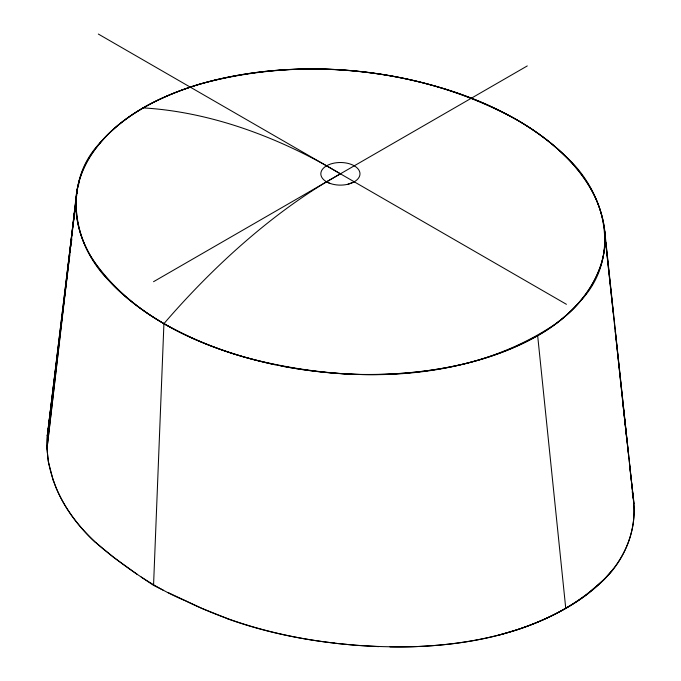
<?xml version="1.0" encoding="UTF-8"?>
<svg xmlns="http://www.w3.org/2000/svg" width="681" height="681" viewBox="0 0 681 681"><rect width="100%" height="100%" fill="white"/><g stroke="black" fill="none" stroke-linecap="round" stroke-linejoin="round"><path stroke-width="1.02" d="M275.286 364.795C206.079 349.711 134.838 319.993 93.05 259.972C71.718 228.518 69.7 184.883 92.054 153.387C117.166 117.345 158.358 96.804 199.337 84.248C304.296 55.442 421.207 67.462 516.888 119.873A309.557 178.72 0 0 1 564.66 155.43C605.886 191.65 621.327 256.337 581.659 299.657A225.454 130.165 0 0 1 537.675 335.656C482.378 366.506 417.666 375.81 355.09 374.337C288.77 371.732 222.015 356.495 163.925 323.654C143.895 312.06 125.049 298.116 109.335 281.04C72.578 244.973 62.209 182.755 99.835 143.061M163.134 590.129L153.548 585.379L163.925 323.654A556.386 321.228 -60 0 1 232.732 252.728C261.802 226.356 292.924 202.095 326.565 181.81L340.406 173.817L326.599 165.806C296.814 149.139 265.479 135.179 232.911 124.929A682.779 397.21 60.6 0 0 143.163 107.896A225.36 130.114 0 0 0 99.86 143.07M48.683 424.901L75.012 207.807M75.089 207.458L73.327 223.189M74.101 216.218L75.914 200.035M76.553 192.995L46.972 448.873L48.368 461.829L53.416 481.075M73.88 218.703L46.972 448.873L47.27 435.908L76.561 195.464L75.489 204.981M74.127 216.592L75.242 207.092M68.415 266.373L47.27 435.908L48.632 426.715M68.662 264.313L69.07 261.112M69.453 257.997L69.854 254.796M70.109 252.728L70.509 249.535M70.901 246.411L71.164 244.275M71.556 241.151L71.82 239.014M78.511 185.351L79.039 181.146M48.7 426.681C46.538 437.832 46.751 449.349 48.232 460.569A381.811 220.44 0 0 0 56.31 488.362C66.525 512.138 83.363 532.525 103.18 548.963C128.445 569.325 155.208 588.222 185.3 600.77C255.358 635.067 334.209 648.235 411.767 646.746C481.195 644.515 555.662 627.746 606.303 577.096C622.281 560.182 633.202 537.973 633.96 514.478C634.156 497.462 630.964 480.633 629.474 463.727M48.989 424.884L49.355 423.054M606.541 576.994C628.265 554.743 638.829 521.952 632.24 491.341M613.47 568.916L604.124 579.514L586.945 594.453A236.979 136.821 0 0 1 551.074 616.101C501.173 640.225 444.914 647.588 389.992 646.907M280.878 365.935C342.526 377.844 406.889 378.023 468.009 362.973A225.675 130.292 0 0 0 537.684 335.656C575.317 314.69 609.197 275.95 604.677 230.238C598.633 180.431 557.969 143.861 516.888 119.873A309.557 178.72 0 0 0 455.308 92.293C378.1 66.687 293.579 61.307 214.251 80.196M153.548 281.696L527.273 65.929M354.248 181.81L348.008 184.228M498.756 635.143L516.913 629.823A232.017 133.953 0 0 0 565.724 608.346A232.459 134.208 0 0 0 606.584 577.003M378.755 646.627L356.359 645.35L334.209 643.187M227.854 618.782L202.18 608.482L167.935 592.496M329.434 183.172L326.565 181.81M98.328 34.05L566.422 304.305M153.548 585.379L141.222 577.071M137.153 574.287L113.531 557.305L95.698 542.476M632.317 492.389L633.304 498.475M626.571 437.483L622.757 402.309L628.529 454.993M605.077 237.448L633.883 503.608M604.771 231.336L632.87 494.721M615.266 331.153L622.647 401.322M613.334 313.345L605.758 242.164M537.658 335.639L565.758 608.363M143.138 107.87A225.777 130.352 0 0 1 214.268 80.222M334.26 643.051A317.32 183.206 0 0 1 227.743 618.884M95.51 542.544A317.32 183.206 0 0 1 53.654 481.05M75.923 199.38C74.535 222.747 82.946 245.781 96.268 264.722A306.552 176.983 0 0 0 114.638 286.556C141.146 312.775 174.251 331.366 208.709 345.054A313.073 180.754 0 0 0 245.143 357.329C346.229 384.203 464.451 384.493 554.266 324.777A228.365 131.842 0 0 0 579.182 302.39C588.827 291.596 596.164 278.895 600.88 265.224A250.276 144.491 0 0 0 604.873 233.268C600.651 182.133 558.837 144.295 517.058 119.975A329.153 190.033 0 0 0 484.165 103.452C459.207 92.727 433.15 84.631 406.591 78.987A275.873 159.277 0 0 0 361.611 71.777C307.625 65.963 252.293 68.985 199.993 84.129A231.872 133.868 0 0 0 162.836 97.902C121.286 116.272 79.532 151.003 75.923 199.38M77.583 187.028L76.842 193.361L77.583 187.028M330.617 183.606A19.579 11.305 0 0 0 359.985 173.817A19.579 11.305 0 0 0 330.617 164.027A19.579 11.305 0 0 0 330.617 183.606"/></g></svg>
